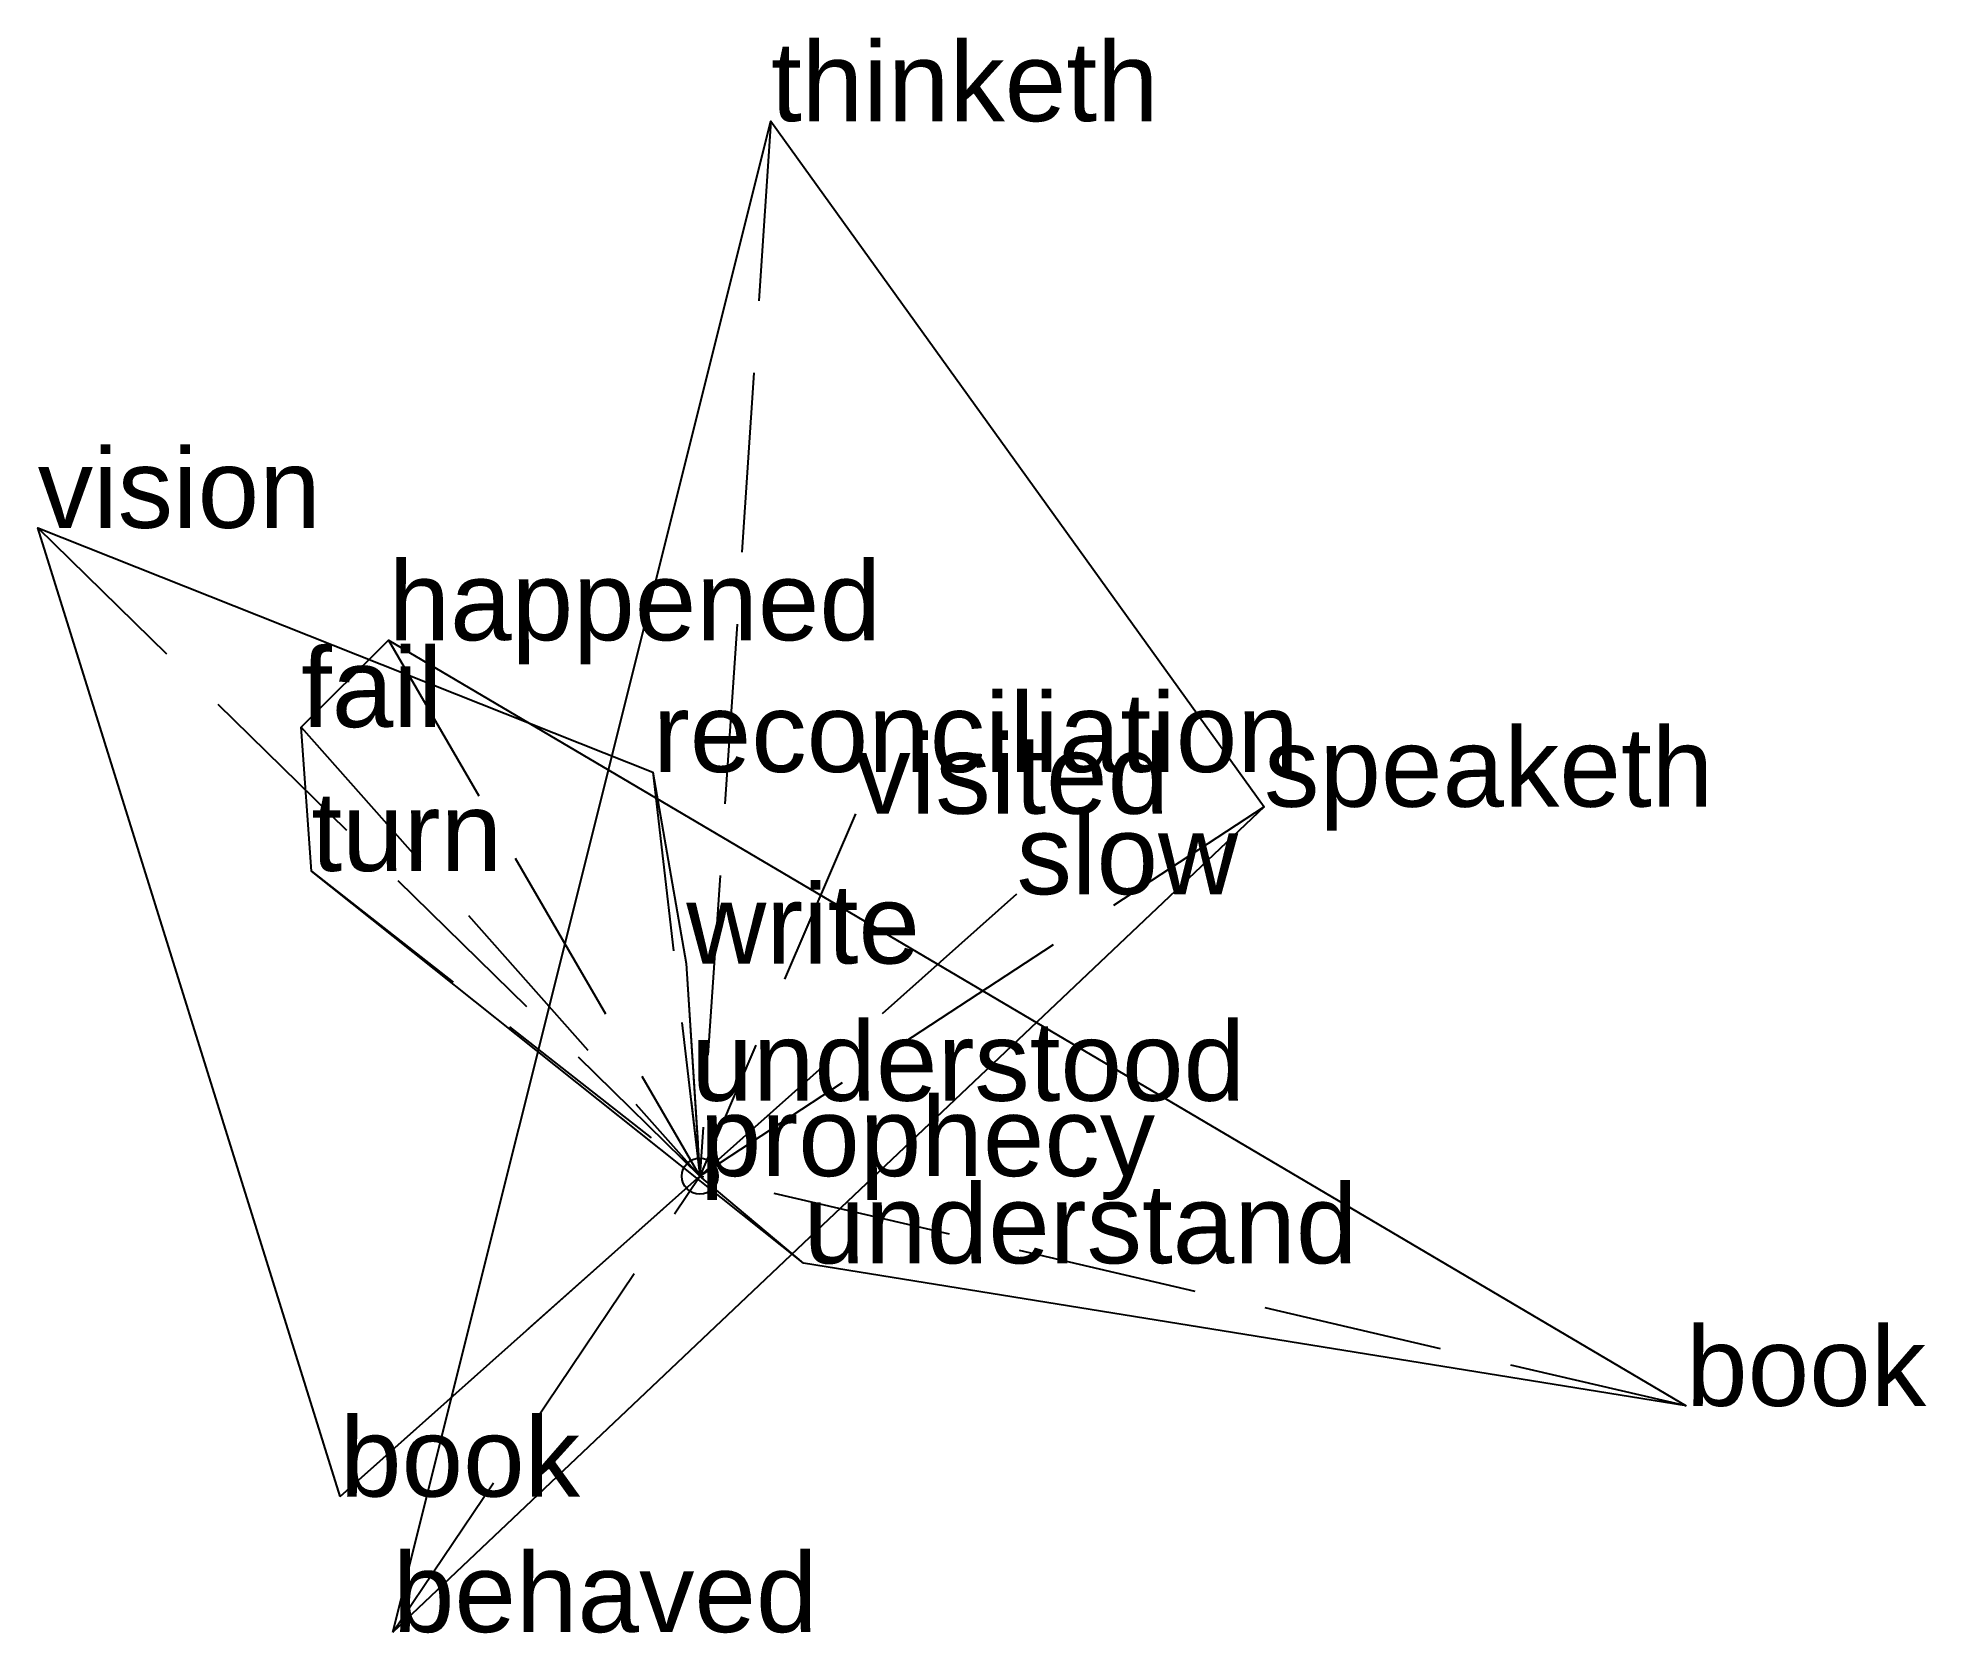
# Model space of a CAD drawing. Extents: x -0.92 to 1.7, y -0.63 to 1.58.
import ezdxf

# ---------------------------------------------------------------- set-up
doc = ezdxf.new("R2010")
doc.units = 0
doc.linetypes.add('DASHED2', pattern=[0.3, 0.25, -0.05])
for name, color, linetype in [('TEXT_nt', 1, 'CONTINUOUS'), ('TEXT_ot', 1, 'CONTINUOUS'), ('TEXT_q', 1, 'CONTINUOUS')]:
    doc.layers.add(name, color=color, linetype=linetype)
doc.styles.get("Standard").update_dxf_attribs({"font": 'arial.ttf'})

# ---------------------------------------------------------------- blocks, each defined once
blk = doc.blocks.new('ot-prophecy')
at = {"layer": 'LINES_ot', "linetype": 'DASHED2'}
for p in [(-0.9191, 0.9001), (-0.0651, 0.5611), (-0.0187, 0.2952), (-0.0118, 0.1046), (-0.4995, -0.445), (0, 0)]:
    blk.add_line(p, (0, 0), dxfattribs=at)
at = {"layer": 'ORIGIN_ot'}
blk.add_circle((0, 0), 0.025, dxfattribs=at)
at = {"layer": 'TEXT_ot'}
for s, p in [('vision', (-0.9191, 0.9001)), ('reconciliation', (-0.0651, 0.5611)), ('write', (-0.0187, 0.2952)), ('understood', (-0.0118, 0.1046)), ('prophecy', (0, 0)), ('book', (-0.4995, -0.445))]:
    blk.add_text(s, height=0.11, dxfattribs=at).set_placement(p)
blk = doc.blocks.new('nt-prophecy')
at = {"layer": 'LINES_nt', "linetype": 'DASHED2'}
for p in [(-0.4321, 0.744), (-0.5536, 0.6235), (-0.5392, 0.4236), (0, 0), (0.1441, -0.1211), (1.3693, -0.3191)]:
    blk.add_line(p, (0, 0), dxfattribs=at)
at = {"layer": 'ORIGIN_nt'}
blk.add_circle((0, 0), 0.025, dxfattribs=at)
at = {"layer": 'TEXT_nt'}
for s, p in [('happened', (-0.4321, 0.744)), ('fail', (-0.5536, 0.6235)), ('turn', (-0.5392, 0.4236)), ('prophecy', (0, 0)), ('understand', (0.1441, -0.1211)), ('book', (1.3693, -0.3191))]:
    blk.add_text(s, height=0.11, dxfattribs=at).set_placement(p)
blk = doc.blocks.new('q-prophecy')
at = {"layer": 'LINES_q', "linetype": 'DASHED2'}
for p in [(0.0988, 1.4648), (0.7834, 0.5129), (0.2161, 0.5032), (0.4398, 0.3914), (-0.4261, -0.6332), (0, 0)]:
    blk.add_line(p, (0, 0), dxfattribs=at)
at = {"layer": 'ORIGIN_q'}
blk.add_circle((0, 0), 0.025, dxfattribs=at)
at = {"layer": 'TEXT_q'}
for s, p in [('thinketh', (0.0988, 1.4648)), ('visited', (0.2161, 0.5032)), ('speaketh', (0.7834, 0.5129)), ('slow', (0.4398, 0.3914)), ('prophecy', (0, 0)), ('behaved', (-0.4261, -0.6332))]:
    blk.add_text(s, height=0.11, dxfattribs=at).set_placement(p)

msp = doc.modelspace()

# ---------------------------------------------------------------- linework, layer by layer
at = {"layer": 'OUTLINE_nt', "linetype": 'CONTINUOUS'}
msp.add_polyline3d([(1.3693, -0.3191, 0), (0.1441, -0.1211, 0), (-0.5392, 0.4236, 0), (-0.5536, 0.6235, 0), (-0.4321, 0.744, 0), (1.3693, -0.3191, 0)], close=True, dxfattribs=at)
at = {"layer": 'OUTLINE_ot', "linetype": 'CONTINUOUS'}
msp.add_polyline3d([(-0.4995, -0.445, 0), (-0.9191, 0.9001, 0), (-0.0651, 0.5611, 0), (-0.0187, 0.2952, 0), (0, 0, 0), (-0.4995, -0.445, 0)], close=True, dxfattribs=at)
at = {"layer": 'OUTLINE_q', "linetype": 'CONTINUOUS'}
msp.add_polyline3d([(-0.4261, -0.6332, 0), (0.0988, 1.4648, 0), (0.7834, 0.5129, 0), (-0.4261, -0.6332, 0)], close=True, dxfattribs=at)

# ---------------------------------------------------------------- block references
for name in ['q-prophecy', 'ot-prophecy', 'nt-prophecy']:
    msp.add_blockref(name, (0, 0))

doc.saveas('drawing.dxf')
